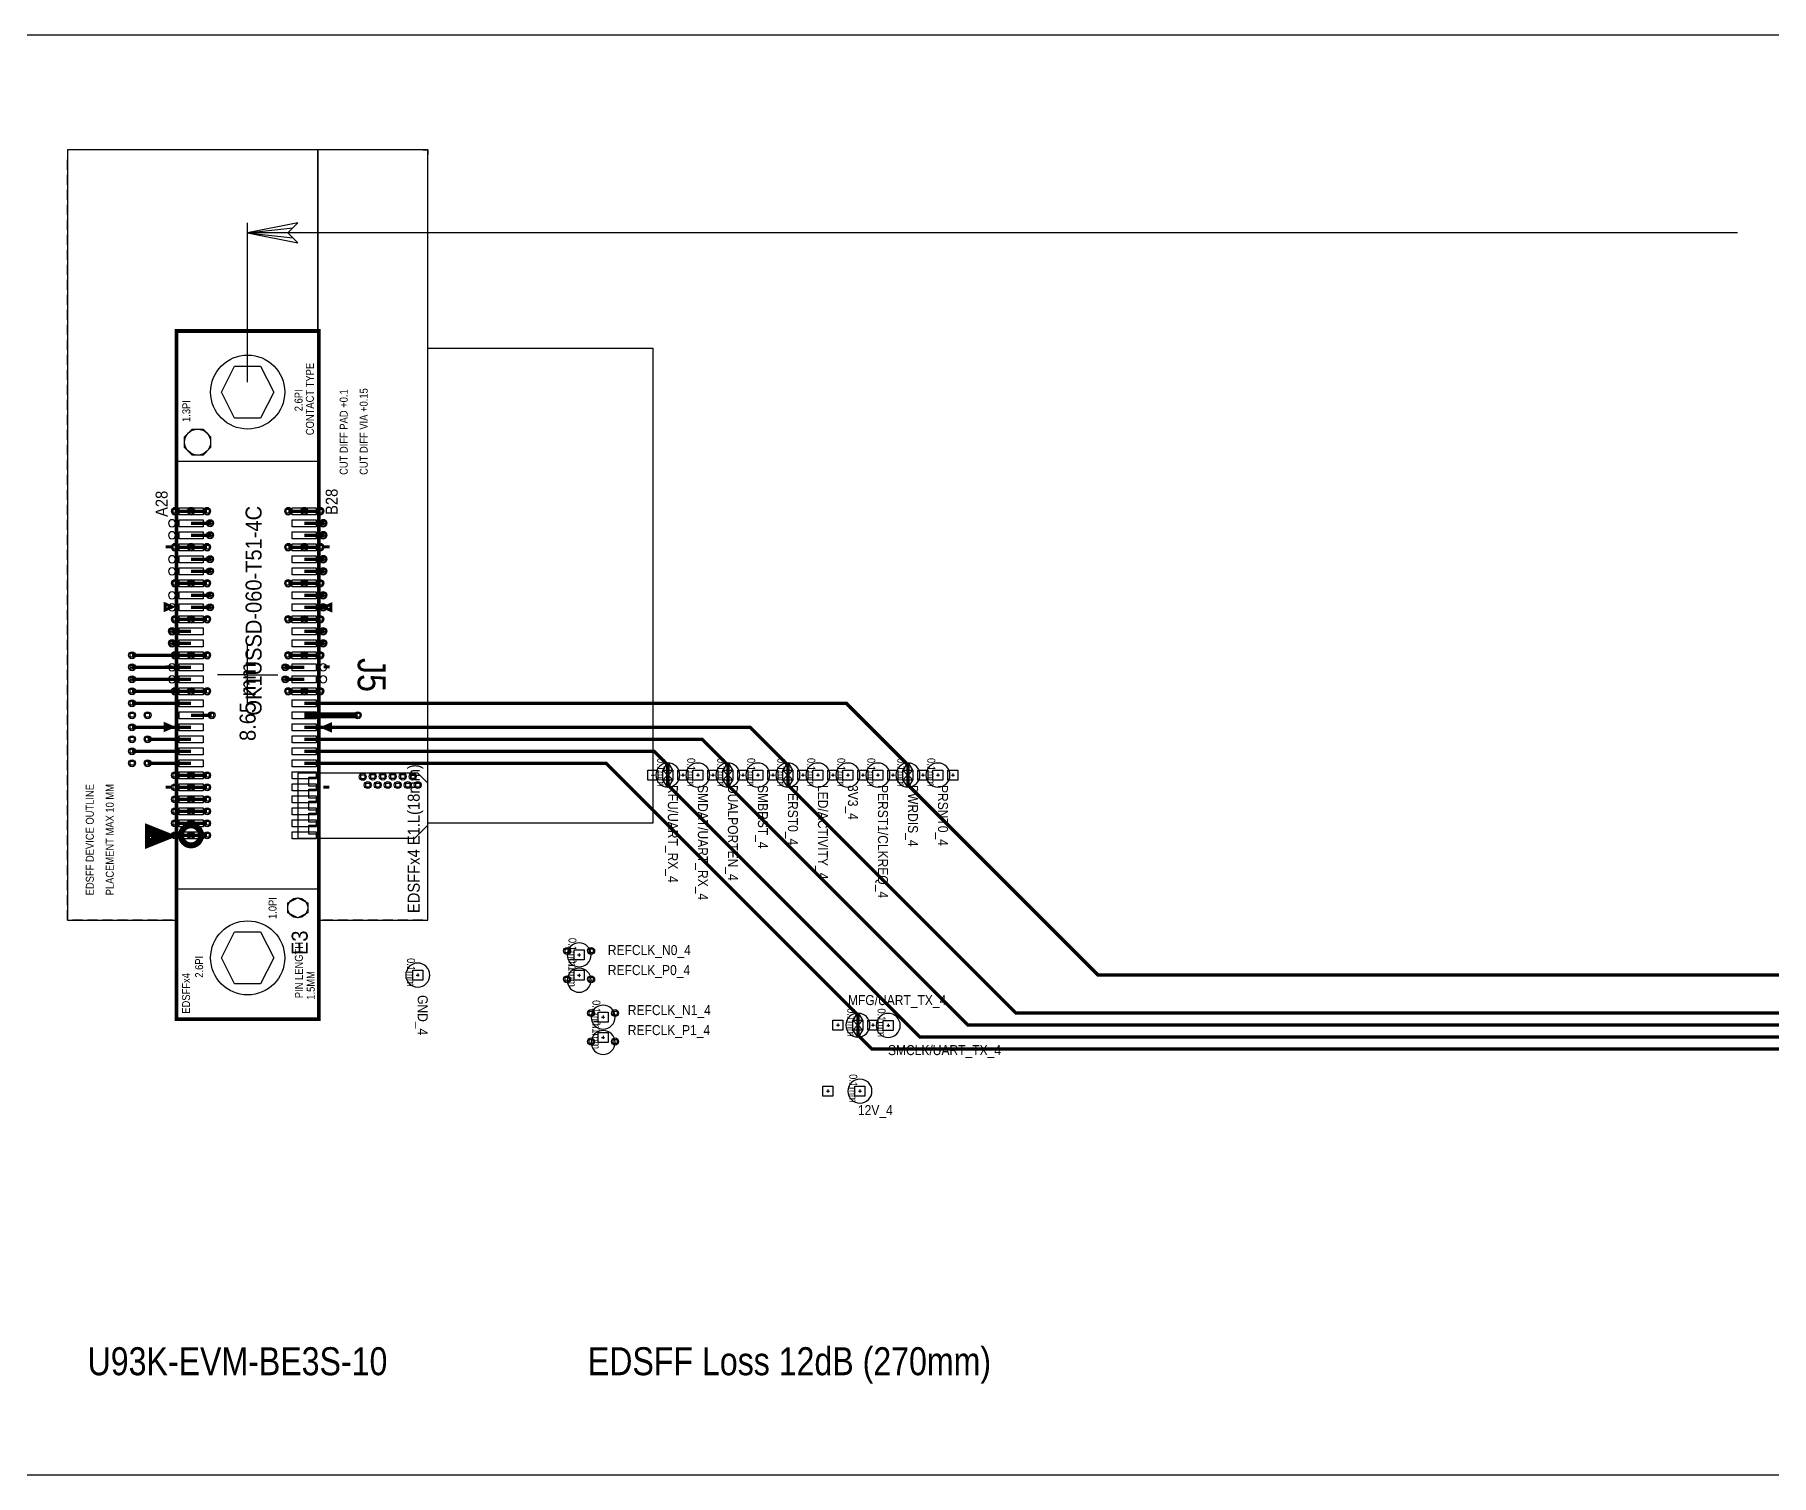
# Model space of a CAD drawing. Extents: x -65 to 700, y -155 to 755.
# Drawn here: x 12.4 to 99.1, y 150 to 222 of the extents above; entities that cross this region are included whole.
import ezdxf
from ezdxf.enums import TextEntityAlignment as Align

# ---------------------------------------------------------------- set-up
doc = ezdxf.new("R2010")
doc.units = 0
for name, color, linetype in [('BOARD_GEOMETRY_DIMENSION', 212, 'CONTINUOUS'), ('BOARD_GEOMETRY_OUTLINE', 254, 'CONTINUOUS'), ('BOARD_GEOMETRY_SILKSCREEN_TOP', 1, 'CONTINUOUS'), ('COMPONENT_VALUE_ASSEMBLY_TOP', 254, 'CONTINUOUS'), ('ETCH_TOP', 72, 'CONTINUOUS'), ('MANUFACTURING_NCBACKDRILL-16-4', 85, 'CONTINUOUS'), ('MANUFACTURING_NCBACKDRILL-16-6', 85, 'CONTINUOUS'), ('MANUFACTURING_NCLEGEND-1-16', 85, 'CONTINUOUS'), ('PACKAGE_GEOMETRY_ASSEMBLY_TOP', 142, 'CONTINUOUS'), ('PACKAGE_GEOMETRY_DISPLAY_TOP', 6, 'CONTINUOUS'), ('PACKAGE_GEOMETRY_PLACE_BOUND_TO', 85, 'CONTINUOUS'), ('PACKAGE_GEOMETRY_SILKSCREEN_TOP', 150, 'CONTINUOUS'), ('PIN_TOP', 72, 'CONTINUOUS'), ('REF_DES_SILKSCREEN_TOP', 150, 'CONTINUOUS'), ('VIA_CLASS_TOP', 72, 'CONTINUOUS')]:
    doc.layers.add(name, color=color, linetype=linetype)

# ---------------------------------------------------------------- blocks, each defined once
blk = doc.blocks.new('FIGURE_SQUARE')
blk.add_lwpolyline([(-0.5, -0.5), (-0.5, 0.5), (0.5, 0.5), (0.5, -0.5)], close=True)
blk = doc.blocks.new('FIGURE_CROSS')
for points in [[(-0.5, 0), (0.5, 0)], [(0, 0.5), (0, -0.5)]]:
    blk.add_lwpolyline(points)
blk = doc.blocks.new('FIGURE_HEX')
blk.add_lwpolyline([(-0.5, 0), (-0.25, 0.5), (0.25, 0.5), (0.5, 0), (0.25, -0.5), (-0.25, -0.5)], close=True)
blk = doc.blocks.new('FIGURE_OCT')
blk.add_lwpolyline([(-0.5, -0.2071), (-0.5, 0.2071), (-0.2071, 0.5), (0.2071, 0.5), (0.5, 0.2071), (0.5, -0.2071), (0.2071, -0.5), (-0.2071, -0.5)], close=True)

msp = doc.modelspace()

# ---------------------------------------------------------------- linework, layer by layer
at = {"layer": 'BOARD_GEOMETRY_DIMENSION'}
for points in [[(23, 212.1), (25.25, 211.85), (25, 212.1), (23, 212.1), (25.25, 212.35), (25.5, 212.6)], [(25.5, 212.6), (23, 212.1), (25.5, 211.6), (25, 212.1), (25.5, 212.6)], [(23, 204.64), (23, 212.6)], [(97.45, 212.1), (23, 212.1)]]:
    msp.add_lwpolyline(points, dxfattribs=at)
at = {"layer": 'BOARD_GEOMETRY_OUTLINE'}
msp.add_lwpolyline([(0, 222), (272.5, 222), (272.5, 185.455, 0.410035), (273, 184.955), (279.75, 184.955), (280, 184.705), (280, 166.725), (279.75, 166.475), (273, 166.475, 0.006409), (272.9875, 166.4752, 0.414214), (272.4998, 165.9875, 0.006409), (272.5, 165.975), (272.5, 150), (0, 150)], format="xyb", close=True, dxfattribs=at)
at = {"layer": 'ETCH_TOP'}
for points, const_width in [([(20.17, 198.185), (19.37, 198.185)], 0.169), ([(20.97, 198.185), (20.17, 198.185)], 0.169), ([(25.03, 198.185), (25.83, 198.185)], 0.169), ([(25.83, 198.185), (26.63, 198.185)], 0.169), ([(20.17, 197.585), (21.12, 197.585)], 0.171), ([(20.17, 196.985), (21.12, 196.985)], 0.171), ([(25.83, 197.585), (26.78, 197.585)], 0.171), ([(25.83, 196.985), (26.78, 196.985)], 0.171), ([(19.37, 196.385), (20.17, 196.385)], 0.169), ([(20.17, 196.385), (20.97, 196.385)], 0.169), ([(25.83, 196.385), (25.03, 196.385)], 0.169), ([(26.63, 196.385), (25.83, 196.385)], 0.169), ([(20.17, 195.785), (21.12, 195.785)], 0.171), ([(25.83, 195.785), (26.78, 195.785)], 0.171), ([(20.17, 194.585), (19.37, 194.585)], 0.169), ([(20.17, 195.185), (21.12, 195.185)], 0.171), ([(20.97, 194.585), (20.17, 194.585)], 0.169), ([(25.03, 194.585), (25.83, 194.585)], 0.169), ([(25.83, 195.185), (26.78, 195.185)], 0.171), ([(25.83, 194.585), (26.63, 194.585)], 0.169), ([(20.17, 193.985), (21.12, 193.985)], 0.171), ([(25.83, 193.985), (26.78, 193.985)], 0.171), ([(20.17, 192.785), (19.37, 192.785)], 0.169), ([(20.17, 193.385), (21.12, 193.385)], 0.171), ([(20.97, 192.785), (20.17, 192.785)], 0.169), ([(25.03, 192.785), (25.83, 192.785)], 0.169), ([(25.83, 193.385), (26.78, 193.385)], 0.171), ([(25.83, 192.785), (26.63, 192.785)], 0.169), ([(20.17, 192.185), (19.22, 192.185)], 0.171), ([(25.83, 192.185), (26.78, 192.185)], 0.171), ([(17.22, 190.985), (19.37, 190.985)], 0.169), ([(20.17, 191.585), (19.22, 191.585)], 0.171), ([(19.37, 190.985), (20.17, 190.985)], 0.169), ([(20.97, 190.985), (20.17, 190.985)], 0.169), ([(25.03, 190.985), (25.83, 190.985)], 0.169), ([(25.83, 191.585), (26.78, 191.585)], 0.171), ([(25.83, 190.985), (26.63, 190.985)], 0.169), ([(20.17, 190.385), (17.22, 190.385)], 0.171), ([(25.83, 190.385), (24.88, 190.385)], 0.171), ([(20.17, 189.785), (17.22, 189.785)], 0.171), ([(19.37, 189.185), (17.22, 189.185)], 0.169), ([(20.17, 189.185), (19.37, 189.185)], 0.169), ([(20.17, 189.185), (20.97, 189.185)], 0.169), ([(25.83, 189.785), (24.88, 189.785)], 0.171), ([(25.03, 189.185), (25.83, 189.185)], 0.169), ([(25.83, 189.185), (26.63, 189.185)], 0.169), ([(20.17, 188.585), (17.22, 188.585)], 0.169), ([(25.83, 188.585), (52.9151, 188.585), (56.0001, 185.5), (56.0001, 185)], 0.169), ([(20.17, 187.385), (17.22, 187.385)], 0.169), ([(20.17, 187.985), (21.2, 187.985)], 0.169), ([(25.83, 187.985), (28.5, 187.985)], 0.3), ([(25.83, 187.385), (48.1151, 187.385), (50.0001, 185.5), (50.0001, 185)], 0.169), ([(20.17, 186.785), (18, 186.785)], 0.169), ([(25.83, 186.785), (45.715, 186.785), (47, 185.5), (47, 185)], 0.169), ([(20.17, 186.185), (17.22, 186.185)], 0.169), ([(25.83, 186.185), (43.3151, 186.185), (44.0001, 185.5), (44.0001, 185)], 0.169), ([(20.17, 185.585), (18, 185.585)], 0.169), ([(20.17, 184.985), (19.37, 184.985)], 0.169), ([(20.97, 184.985), (20.17, 184.985)], 0.169), ([(25.83, 185.585), (40.9149, 185.585), (53.4997, 173.0002), (53.4997, 172.5004)], 0.169), ([(277.43, 171.9), (56.6001, 171.9), (44.0001, 184.5), (44.0001, 185)], 0.169), ([(277.43, 172.5), (59, 172.5), (47, 184.5), (47, 185)], 0.169), ([(277.43, 173.1), (61.4001, 173.1), (50.0001, 184.5), (50.0001, 185)], 0.169), ([(56.0001, 185), (56.0001, 184.5), (65.5001, 175), (275.5, 175), (276.2, 174.3), (277.43, 174.3)], 0.169), ([(20.17, 184.385), (19.37, 184.385)], 0.169), ([(20.97, 184.385), (20.17, 184.385)], 0.169), ([(20.17, 183.785), (19.37, 183.785)], 0.169), ([(20.17, 183.185), (19.37, 183.185)], 0.169), ([(20.97, 183.785), (20.17, 183.785)], 0.169), ([(20.97, 183.185), (20.17, 183.185)], 0.169), ([(20.17, 182.585), (19.37, 182.585)], 0.169), ([(20.97, 182.585), (20.17, 182.585)], 0.169), ([(20.17, 181.985), (19.37, 181.985)], 0.169), ([(20.97, 181.985), (20.17, 181.985)], 0.169), ([(277.43, 171.3), (54.2001, 171.3), (53.4997, 172.0004), (53.4997, 172.5004)], 0.169)]:
    msp.add_lwpolyline(points, dxfattribs=dict(at, const_width=const_width))
for points in [[(31.5, 185.1), (25.5, 185.1), (25.5, 181.85), (31.35, 181.85), (32, 182.5), (32, 184.6)], [(26.05, 184.45), (26.05, 184.9), (26.5, 184.9), (26.5, 184.45)], [(26.05, 183.85), (26.05, 184.3), (26.5, 184.3), (26.5, 183.85)], [(26.05, 183.25), (26.05, 183.7), (26.5, 183.7), (26.5, 183.25)], [(26.05, 182.65), (26.05, 183.1), (26.5, 183.1), (26.5, 182.65)], [(26.05, 182.05), (26.05, 182.5), (26.5, 182.5), (26.5, 182.05)]]:
    msp.add_lwpolyline(points, close=True, dxfattribs=at)
for points in [[(43.9406, 185.5576), (43.7501, 185.25), (44.0001, 184.9789), (44.2501, 185.25), (44.0596, 185.5576, 0.411765)], [(44.0596, 184.4424), (44.2501, 184.75), (44.0001, 185.0211), (43.7501, 184.75), (43.9406, 184.4424, 0.411765)], [(46.9405, 185.5576), (46.75, 185.25), (47, 184.9789), (47.25, 185.25), (47.0595, 185.5576, 0.411765)], [(47.0595, 184.4424), (47.25, 184.75), (47, 185.0211), (46.75, 184.75), (46.9405, 184.4424, 0.411765)], [(49.9406, 185.5576), (49.7501, 185.25), (50.0001, 184.9789), (50.2501, 185.25), (50.0596, 185.5576, 0.411765)], [(50.0596, 184.4424), (50.2501, 184.75), (50.0001, 185.0211), (49.7501, 184.75), (49.9406, 184.4424, 0.411765)], [(55.9406, 185.5576), (55.7501, 185.25), (56.0001, 184.9789), (56.2501, 185.25), (56.0596, 185.5576, 0.411765)], [(56.0596, 184.4424), (56.2501, 184.75), (56.0001, 185.0211), (55.7501, 184.75), (55.9406, 184.4424, 0.411765)], [(53.4402, 173.058), (53.2497, 172.7504), (53.4997, 172.4793), (53.7497, 172.7504), (53.5592, 173.058, 0.411765)], [(53.5592, 171.9428), (53.7497, 172.2504), (53.4997, 172.5215), (53.2497, 172.2504), (53.4402, 171.9428, 0.411765)]]:
    msp.add_lwpolyline(points, format="xyb", close=True, dxfattribs=at)
at = {"layer": 'PACKAGE_GEOMETRY_ASSEMBLY_TOP'}
for points in [[(14.25, 216.25), (14, 216.25), (14, 216)], [(15, 216.25), (14.5, 216.25)], [(15.75, 216.25), (15.25, 216.25)], [(16.5, 216.25), (16, 216.25)], [(17.25, 216.25), (16.75, 216.25)], [(18, 216.25), (17.5, 216.25)], [(18.75, 216.25), (18.25, 216.25)], [(19.5, 216.25), (19, 216.25)], [(20.25, 216.25), (19.75, 216.25)], [(21, 216.25), (20.5, 216.25)], [(21.75, 216.25), (21.25, 216.25)], [(22.5, 216.25), (22, 216.25)], [(23.25, 216.25), (22.75, 216.25)], [(24, 216.25), (23.5, 216.25)], [(24.75, 216.25), (24.25, 216.25)], [(25.5, 216.25), (25, 216.25)], [(26.25, 216.25), (25.75, 216.25)], [(27, 216.25), (26.5, 216.25)], [(27.75, 216.25), (27.25, 216.25)], [(28.5, 216.25), (28, 216.25)], [(29.25, 216.25), (28.75, 216.25)], [(30, 216.25), (29.5, 216.25)], [(30.75, 216.25), (30.25, 216.25)], [(31.5, 216.25), (31, 216.25)], [(31.75, 216.25), (32, 216.25), (32, 216)], [(14, 215.25), (14, 215.75)], [(32, 215.25), (32, 215.75)], [(14, 214.5), (14, 215)], [(32, 214.5), (32, 215)], [(14, 213.75), (14, 214.25)], [(14, 213), (14, 213.5)], [(32, 213.75), (32, 214.25)], [(32, 213), (32, 213.5)], [(14, 212.25), (14, 212.75)], [(32, 212.25), (32, 212.75)], [(14, 211.5), (14, 212)], [(32, 211.5), (32, 212)], [(14, 210.75), (14, 211.25)], [(32, 210.75), (32, 211.25)], [(14, 210), (14, 210.5)], [(32, 210), (32, 210.5)], [(14, 209.25), (14, 209.75)], [(32, 209.25), (32, 209.75)], [(14, 208.5), (14, 209)], [(32, 208.5), (32, 209)], [(14, 207.75), (14, 208.25)], [(14, 207), (14, 207.5)], [(32, 207.75), (32, 208.25)], [(32, 207), (32, 207.5)], [(14, 206.25), (14, 206.75)], [(19.5, 172.86), (26.5, 172.86), (26.5, 207.14), (19.5, 207.14), (19.5, 172.86)], [(32, 206.25), (32, 206.75)], [(14, 205.5), (14, 206)], [(32, 206.335), (43.25, 206.335), (43.25, 182.585), (32, 182.585)], [(32, 205.5), (32, 206)], [(14, 204.75), (14, 205.25)], [(32, 204.75), (32, 205.25)], [(14, 204), (14, 204.5)], [(32, 204), (32, 204.5)], [(14, 203.25), (14, 203.75)], [(32, 203.25), (32, 203.75)], [(14, 202.5), (14, 203)], [(14, 201.75), (14, 202.25)], [(32, 202.5), (32, 203)], [(32, 201.75), (32, 202.25)], [(14, 201), (14, 201.5)], [(32, 201), (32, 201.5)], [(14, 200.25), (14, 200.75)], [(19.5, 200.69), (26.5, 200.69)], [(32, 200.25), (32, 200.75)], [(14, 199.5), (14, 200)], [(32, 199.5), (32, 200)], [(14, 198.75), (14, 199.25)], [(32, 198.75), (32, 199.25)], [(14, 198), (14, 198.5)], [(32, 198), (32, 198.5)], [(14, 197.25), (14, 197.75)], [(32, 197.25), (32, 197.75)], [(14, 196.5), (14, 197)], [(14, 195.75), (14, 196.25)], [(32, 196.5), (32, 197)], [(32, 195.75), (32, 196.25)], [(14, 195), (14, 195.5)], [(32, 195), (32, 195.5)], [(14, 194.25), (14, 194.75)], [(32, 194.25), (32, 194.75)], [(14, 193.5), (14, 194)], [(32, 193.5), (32, 194)], [(14, 192.75), (14, 193.25)], [(32, 192.75), (32, 193.25)], [(14, 192), (14, 192.5)], [(32, 192), (32, 192.5)], [(14, 191.25), (14, 191.75)], [(14, 190.5), (14, 191)], [(23, 188.5), (23, 191.5)], [(32, 191.25), (32, 191.75)], [(32, 190.5), (32, 191)], [(14, 189.75), (14, 190.25)], [(32, 189.75), (32, 190.25)], [(14, 189), (14, 189.5)], [(23, 190), (21.5, 190)], [(23, 190), (24.5, 190)], [(32, 189), (32, 189.5)], [(14, 188.25), (14, 188.75)], [(32, 188.25), (32, 188.75)], [(14, 187.5), (14, 188)], [(32, 187.5), (32, 188)], [(14, 186.75), (14, 187.25)], [(32, 186.75), (32, 187.25)], [(14, 186), (14, 186.5)], [(14, 185.25), (14, 185.75)], [(32, 186), (32, 186.5)], [(32, 185.25), (32, 185.75)], [(14, 184.5), (14, 185)], [(32, 184.5), (32, 185)], [(14, 183.75), (14, 184.25)], [(32, 183.75), (32, 184.25)], [(14, 183), (14, 183.5)], [(32, 183), (32, 183.5)], [(14, 182.25), (14, 182.75)], [(32, 182.25), (32, 182.75)], [(14, 181.5), (14, 182)], [(32, 181.5), (32, 182)], [(14, 180.75), (14, 181.25)], [(32, 180.75), (32, 181.25)], [(14, 180), (14, 180.5)], [(14, 179.25), (14, 179.75)], [(32, 180), (32, 180.5)], [(32, 179.25), (32, 179.75)], [(14, 178.5), (14, 179)], [(19.5, 179.31), (26.5, 179.31)], [(32, 178.5), (32, 179)], [(14, 177.75), (14, 178.25)], [(32, 177.75), (32, 178.25)], [(14.75, 177.75), (14.25, 177.75)], [(15.5, 177.75), (15, 177.75)], [(16.25, 177.75), (15.75, 177.75)], [(17, 177.75), (16.5, 177.75)], [(17.75, 177.75), (17.25, 177.75)], [(18.5, 177.75), (18, 177.75)], [(19.25, 177.75), (18.75, 177.75)], [(27.25, 177.75), (26.75, 177.75)], [(28, 177.75), (27.5, 177.75)], [(28.75, 177.75), (28.25, 177.75)], [(29.5, 177.75), (29, 177.75)], [(30.25, 177.75), (29.75, 177.75)], [(31, 177.75), (30.5, 177.75)], [(31.75, 177.75), (31.25, 177.75)]]:
    msp.add_lwpolyline(points, dxfattribs=at)
for points in [[(19.545, 198.185, 1), (19.195, 198.185, 1)], [(20.345, 198.185, 1), (19.995, 198.185, 1)], [(21.145, 198.185, 1), (20.795, 198.185, 1)], [(25.205, 198.185, 1), (24.855, 198.185, 1)], [(26.005, 198.185, 1), (25.655, 198.185, 1)], [(26.805, 198.185, 1), (26.455, 198.185, 1)], [(19.395, 197.585, 1), (19.045, 197.585, 1)], [(19.395, 196.985, 1), (19.045, 196.985, 1)], [(26.955, 197.585, 1), (26.605, 197.585, 1)], [(26.955, 196.985, 1), (26.605, 196.985, 1)], [(19.545, 196.385, 1), (19.195, 196.385, 1)], [(20.345, 196.385, 1), (19.995, 196.385, 1)], [(21.145, 196.385, 1), (20.795, 196.385, 1)], [(25.205, 196.385, 1), (24.855, 196.385, 1)], [(26.005, 196.385, 1), (25.655, 196.385, 1)], [(26.805, 196.385, 1), (26.455, 196.385, 1)], [(19.395, 195.785, 1), (19.045, 195.785, 1)], [(19.395, 195.185, 1), (19.045, 195.185, 1)], [(26.955, 195.785, 1), (26.605, 195.785, 1)], [(26.955, 195.185, 1), (26.605, 195.185, 1)], [(19.545, 194.585, 1), (19.195, 194.585, 1)], [(20.345, 194.585, 1), (19.995, 194.585, 1)], [(21.145, 194.585, 1), (20.795, 194.585, 1)], [(25.205, 194.585, 1), (24.855, 194.585, 1)], [(26.005, 194.585, 1), (25.655, 194.585, 1)], [(26.805, 194.585, 1), (26.455, 194.585, 1)], [(19.395, 193.985, 1), (19.045, 193.985, 1)], [(19.395, 193.385, 1), (19.045, 193.385, 1)], [(26.955, 193.985, 1), (26.605, 193.985, 1)], [(26.955, 193.385, 1), (26.605, 193.385, 1)], [(19.545, 192.785, 1), (19.195, 192.785, 1)], [(20.345, 192.785, 1), (19.995, 192.785, 1)], [(21.145, 192.785, 1), (20.795, 192.785, 1)], [(25.205, 192.785, 1), (24.855, 192.785, 1)], [(26.005, 192.785, 1), (25.655, 192.785, 1)], [(26.805, 192.785, 1), (26.455, 192.785, 1)], [(19.395, 192.185, 1), (19.045, 192.185, 1)], [(26.955, 192.185, 1), (26.605, 192.185, 1)], [(19.395, 191.585, 1), (19.045, 191.585, 1)], [(19.545, 190.985, 1), (19.195, 190.985, 1)], [(20.345, 190.985, 1), (19.995, 190.985, 1)], [(21.145, 190.985, 1), (20.795, 190.985, 1)], [(25.205, 190.985, 1), (24.855, 190.985, 1)], [(26.005, 190.985, 1), (25.655, 190.985, 1)], [(26.805, 190.985, 1), (26.455, 190.985, 1)], [(26.955, 191.585, 1), (26.605, 191.585, 1)], [(19.395, 190.385, 1), (19.045, 190.385, 1)], [(26.955, 190.385, 1), (26.605, 190.385, 1)], [(19.395, 189.785, 1), (19.045, 189.785, 1)], [(19.545, 189.185, 1), (19.195, 189.185, 1)], [(20.345, 189.185, 1), (19.995, 189.185, 1)], [(21.145, 189.185, 1), (20.795, 189.185, 1)], [(25.205, 189.185, 1), (24.855, 189.185, 1)], [(26.005, 189.185, 1), (25.655, 189.185, 1)], [(26.805, 189.185, 1), (26.455, 189.185, 1)], [(26.955, 189.785, 1), (26.605, 189.785, 1)]]:
    msp.add_lwpolyline(points, format="xyb", close=True, dxfattribs=at)
at = {"layer": 'PACKAGE_GEOMETRY_ASSEMBLY_TOP', "const_width": 0.3}
msp.add_lwpolyline([(20.67, 181.985, 1), (19.67, 181.985, 1), (20.67, 181.985)], format="xyb", dxfattribs=at)
at = {"layer": 'PACKAGE_GEOMETRY_PLACE_BOUND_TO'}
for points in [[(14, 177.75), (19.5, 177.75), (19.5, 207.14), (26.5, 207.14), (26.5, 216.25), (14, 216.25)], [(32, 216.25), (26.5, 216.25), (26.5, 177.75), (32, 177.75)], [(19.5, 172.86), (26.5, 172.86), (26.5, 207.14), (19.5, 207.14)], [(43.25, 182.585), (32, 182.585), (32, 206.335), (43.25, 206.335)]]:
    msp.add_lwpolyline(points, close=True, dxfattribs=at)
for points in [[(44.6001, 185, 1), (43.4001, 185, 1)], [(46.1, 185, 1), (44.9, 185, 1)], [(47.6, 185, 1), (46.4, 185, 1)], [(49.1, 185, 1), (47.9, 185, 1)], [(50.6001, 185, 1), (49.4001, 185, 1)], [(52.1, 185, 1), (50.9, 185, 1)], [(53.6, 185, 1), (52.4, 185, 1)], [(55.1, 185, 1), (53.9, 185, 1)], [(56.6001, 185, 1), (55.4001, 185, 1)], [(58.1, 185, 1), (56.9, 185, 1)], [(40.1662, 176.009, 1), (38.9662, 176.009, 1)], [(32.1, 175, 1), (30.9, 175, 1)], [(40.1662, 174.741, 1), (38.9662, 174.741, 1)], [(41.3639, 172.9, 1), (40.1639, 172.9, 1)], [(54.0997, 172.5004, 1), (52.8997, 172.5004, 1)], [(55.6146, 172.4854, 1), (54.4146, 172.4854, 1)], [(41.3639, 171.632, 1), (40.1639, 171.632, 1)], [(54.2, 169.2, 1), (53, 169.2, 1)]]:
    msp.add_lwpolyline(points, format="xyb", close=True, dxfattribs=at)
at = {"layer": 'PACKAGE_GEOMETRY_SILKSCREEN_TOP'}
for points, const_width in [([(19.42, 196.89), (19.42, 207.22), (26.58, 207.22), (26.58, 172.78), (19.42, 172.78), (19.42, 196.89)], 0.15), ([(19.2, 196.4), (18.9, 196.4)], 0.15), ([(27.1, 196.4), (26.8, 196.4)], 0.15), ([(19.225, 193.4), (18.875, 193.55), (18.875, 193.25), (19.225, 193.4)], 0.15), ([(26.805, 193.38), (27.155, 193.23), (27.155, 193.53), (26.805, 193.38)], 0.15), ([(19.2, 190.4), (18.9, 190.4)], 0.15), ([(27.1, 190.4), (26.8, 190.4)], 0.15), ([(19.225, 187.4), (18.875, 187.55), (18.875, 187.25), (19.225, 187.4)], 0.15), ([(26.785, 187.38), (27.135, 187.23), (27.135, 187.53), (26.785, 187.38)], 0.15), ([(19.2, 184.4), (18.9, 184.4)], 0.15), ([(27.08, 184.4), (26.78, 184.4)], 0.15), ([(19.218, 181.9442), (17.968, 182.4442), (17.968, 181.4442), (19.218, 181.9442), (18.018, 182.2942), (18.018, 181.6442), (18.918, 181.9442), (18.118, 182.1442), (18.118, 181.7942), (18.668, 181.9442), (18.168, 181.9442)], 0.2)]:
    msp.add_lwpolyline(points, dxfattribs=dict(at, const_width=const_width))
at = {"layer": 'PIN_TOP'}
for points in [[(20.77, 198.01), (19.57, 198.01), (19.57, 198.36), (20.77, 198.36)], [(26.43, 198.01), (25.23, 198.01), (25.23, 198.36), (26.43, 198.36)], [(20.77, 197.41), (19.57, 197.41), (19.57, 197.76), (20.77, 197.76)], [(20.77, 196.81), (19.57, 196.81), (19.57, 197.16), (20.77, 197.16)], [(26.43, 197.41), (25.23, 197.41), (25.23, 197.76), (26.43, 197.76)], [(26.43, 196.81), (25.23, 196.81), (25.23, 197.16), (26.43, 197.16)], [(20.77, 196.21), (19.57, 196.21), (19.57, 196.56), (20.77, 196.56)], [(26.43, 196.21), (25.23, 196.21), (25.23, 196.56), (26.43, 196.56)], [(20.77, 195.61), (19.57, 195.61), (19.57, 195.96), (20.77, 195.96)], [(20.77, 195.01), (19.57, 195.01), (19.57, 195.36), (20.77, 195.36)], [(26.43, 195.61), (25.23, 195.61), (25.23, 195.96), (26.43, 195.96)], [(26.43, 195.01), (25.23, 195.01), (25.23, 195.36), (26.43, 195.36)], [(20.77, 194.41), (19.57, 194.41), (19.57, 194.76), (20.77, 194.76)], [(26.43, 194.41), (25.23, 194.41), (25.23, 194.76), (26.43, 194.76)], [(20.77, 193.81), (19.57, 193.81), (19.57, 194.16), (20.77, 194.16)], [(20.77, 193.21), (19.57, 193.21), (19.57, 193.56), (20.77, 193.56)], [(26.43, 193.81), (25.23, 193.81), (25.23, 194.16), (26.43, 194.16)], [(26.43, 193.21), (25.23, 193.21), (25.23, 193.56), (26.43, 193.56)], [(20.77, 192.61), (19.57, 192.61), (19.57, 192.96), (20.77, 192.96)], [(26.43, 192.61), (25.23, 192.61), (25.23, 192.96), (26.43, 192.96)], [(20.77, 192.01), (19.57, 192.01), (19.57, 192.36), (20.77, 192.36)], [(26.43, 192.01), (25.23, 192.01), (25.23, 192.36), (26.43, 192.36)], [(20.77, 191.41), (19.57, 191.41), (19.57, 191.76), (20.77, 191.76)], [(20.77, 190.81), (19.57, 190.81), (19.57, 191.16), (20.77, 191.16)], [(26.43, 191.41), (25.23, 191.41), (25.23, 191.76), (26.43, 191.76)], [(26.43, 190.81), (25.23, 190.81), (25.23, 191.16), (26.43, 191.16)], [(20.77, 190.21), (19.57, 190.21), (19.57, 190.56), (20.77, 190.56)], [(26.43, 190.21), (25.23, 190.21), (25.23, 190.56), (26.43, 190.56)], [(20.77, 189.61), (19.57, 189.61), (19.57, 189.96), (20.77, 189.96)], [(20.77, 189.01), (19.57, 189.01), (19.57, 189.36), (20.77, 189.36)], [(26.43, 189.61), (25.23, 189.61), (25.23, 189.96), (26.43, 189.96)], [(26.43, 189.01), (25.23, 189.01), (25.23, 189.36), (26.43, 189.36)], [(20.77, 188.41), (19.57, 188.41), (19.57, 188.76), (20.77, 188.76)], [(26.43, 188.41), (25.23, 188.41), (25.23, 188.76), (26.43, 188.76)], [(20.77, 187.81), (19.57, 187.81), (19.57, 188.16), (20.77, 188.16)], [(20.77, 187.21), (19.57, 187.21), (19.57, 187.56), (20.77, 187.56)], [(26.43, 187.81), (25.23, 187.81), (25.23, 188.16), (26.43, 188.16)], [(26.43, 187.21), (25.23, 187.21), (25.23, 187.56), (26.43, 187.56)], [(20.77, 186.61), (19.57, 186.61), (19.57, 186.96), (20.77, 186.96)], [(26.43, 186.61), (25.23, 186.61), (25.23, 186.96), (26.43, 186.96)], [(20.77, 186.01), (19.57, 186.01), (19.57, 186.36), (20.77, 186.36)], [(20.77, 185.41), (19.57, 185.41), (19.57, 185.76), (20.77, 185.76)], [(26.43, 186.01), (25.23, 186.01), (25.23, 186.36), (26.43, 186.36)], [(26.43, 185.41), (25.23, 185.41), (25.23, 185.76), (26.43, 185.76)], [(20.77, 184.81), (19.57, 184.81), (19.57, 185.16), (20.77, 185.16)], [(26.43, 184.81), (25.23, 184.81), (25.23, 185.16), (26.43, 185.16)], [(43.7501, 185.25), (44.2501, 185.25), (44.2501, 184.75), (43.7501, 184.75)], [(45.25, 185.25), (45.75, 185.25), (45.75, 184.75), (45.25, 184.75)], [(46.75, 185.25), (47.25, 185.25), (47.25, 184.75), (46.75, 184.75)], [(48.25, 185.25), (48.75, 185.25), (48.75, 184.75), (48.25, 184.75)], [(49.7501, 185.25), (50.2501, 185.25), (50.2501, 184.75), (49.7501, 184.75)], [(51.25, 185.25), (51.75, 185.25), (51.75, 184.75), (51.25, 184.75)], [(52.75, 185.25), (53.25, 185.25), (53.25, 184.75), (52.75, 184.75)], [(54.25, 185.25), (54.75, 185.25), (54.75, 184.75), (54.25, 184.75)], [(55.7501, 185.25), (56.2501, 185.25), (56.2501, 184.75), (55.7501, 184.75)], [(57.25, 185.25), (57.75, 185.25), (57.75, 184.75), (57.25, 184.75)], [(20.77, 184.21), (19.57, 184.21), (19.57, 184.56), (20.77, 184.56)], [(26.43, 184.21), (25.23, 184.21), (25.23, 184.56), (26.43, 184.56)], [(20.77, 183.61), (19.57, 183.61), (19.57, 183.96), (20.77, 183.96)], [(20.77, 183.01), (19.57, 183.01), (19.57, 183.36), (20.77, 183.36)], [(26.43, 183.61), (25.23, 183.61), (25.23, 183.96), (26.43, 183.96)], [(26.43, 183.01), (25.23, 183.01), (25.23, 183.36), (26.43, 183.36)], [(20.77, 182.41), (19.57, 182.41), (19.57, 182.76), (20.77, 182.76)], [(26.43, 182.41), (25.23, 182.41), (25.23, 182.76), (26.43, 182.76)], [(20.77, 181.81), (19.57, 181.81), (19.57, 182.16), (20.77, 182.16)], [(26.43, 181.81), (25.23, 181.81), (25.23, 182.16), (26.43, 182.16)], [(39.3162, 176.259), (39.8162, 176.259), (39.8162, 175.759), (39.3162, 175.759)], [(31.25, 175.25), (31.75, 175.25), (31.75, 174.75), (31.25, 174.75)], [(39.3162, 175.241), (39.8162, 175.241), (39.8162, 174.741), (39.3162, 174.741)], [(40.5139, 173.15), (41.0139, 173.15), (41.0139, 172.65), (40.5139, 172.65)], [(53.2497, 172.7504), (53.7497, 172.7504), (53.7497, 172.2504), (53.2497, 172.2504)], [(54.7646, 172.7354), (55.2646, 172.7354), (55.2646, 172.2354), (54.7646, 172.2354)], [(40.5139, 172.132), (41.0139, 172.132), (41.0139, 171.632), (40.5139, 171.632)], [(53.35, 169.45), (53.85, 169.45), (53.85, 168.95), (53.35, 168.95)]]:
    msp.add_lwpolyline(points, close=True, dxfattribs=at)
for centre, radius in [((23, 204.14), 1.85), ((20.5, 201.64), 0.65), ((25.5, 178.36), 0.5), ((23, 175.86), 1.85)]:
    msp.add_circle(centre, radius, dxfattribs=at)
at = {"layer": 'VIA_CLASS_TOP'}
for points in [[(43, 184.75), (43, 185.25), (43.5, 185.25), (43.5, 184.75)], [(44.5001, 184.75), (44.5001, 185.25), (45.0001, 185.25), (45.0001, 184.75)], [(46, 184.75), (46, 185.25), (46.5, 185.25), (46.5, 184.75)], [(47.5, 184.75), (47.5, 185.25), (48, 185.25), (48, 184.75)], [(49, 184.75), (49, 185.25), (49.5, 185.25), (49.5, 184.75)], [(50.5001, 184.75), (50.5001, 185.25), (51.0001, 185.25), (51.0001, 184.75)], [(52, 184.75), (52, 185.25), (52.5, 185.25), (52.5, 184.75)], [(53.5, 184.75), (53.5, 185.25), (54, 185.25), (54, 184.75)], [(55, 184.75), (55, 185.25), (55.5, 185.25), (55.5, 184.75)], [(56.5001, 184.75), (56.5001, 185.25), (57.0001, 185.25), (57.0001, 184.75)], [(58, 184.75), (58, 185.25), (58.5, 185.25), (58.5, 184.75)], [(52.25, 172.25), (52.25, 172.75), (52.75, 172.75), (52.75, 172.25)], [(54, 172.25), (54, 172.75), (54.5, 172.75), (54.5, 172.25)], [(51.75, 168.95), (51.75, 169.45), (52.25, 169.45), (52.25, 168.95)]]:
    msp.add_lwpolyline(points, close=True, dxfattribs=at)
for centre in [(19.37, 198.185), (20.17, 198.185), (20.97, 198.185), (25.03, 198.185), (25.83, 198.185), (26.63, 198.185), (21.12, 197.585), (21.12, 196.985), (26.78, 197.585), (26.78, 196.985), (19.37, 196.385), (20.17, 196.385), (20.97, 196.385), (25.03, 196.385), (25.83, 196.385), (26.63, 196.385), (21.12, 195.785), (21.12, 195.185), (26.78, 195.785), (26.78, 195.185), (19.37, 194.585), (20.17, 194.585), (20.97, 194.585), (25.03, 194.585), (25.83, 194.585), (26.63, 194.585), (21.12, 193.985), (21.12, 193.385), (26.78, 193.985), (26.78, 193.385), (19.37, 192.785), (20.17, 192.785), (20.97, 192.785), (25.03, 192.785), (25.83, 192.785), (26.63, 192.785), (19.22, 192.185), (26.78, 192.185), (17.22, 190.985), (19.22, 191.585), (19.37, 190.985), (20.17, 190.985), (20.97, 190.985), (25.03, 190.985), (25.83, 190.985), (26.63, 190.985), (26.78, 191.585), (17.22, 190.385), (24.88, 190.385), (17.22, 189.785), (17.22, 189.185), (19.37, 189.185), (20.17, 189.185), (20.97, 189.185), (24.88, 189.785), (25.03, 189.185), (25.83, 189.185), (26.63, 189.185), (17.22, 188.585), (17.22, 187.985), (17.22, 187.385), (18, 187.985), (21.2, 187.985), (28.5, 187.985), (17.22, 186.785), (18, 186.785), (17.22, 186.185), (17.22, 185.585), (18, 185.585), (19.37, 184.985), (20.17, 184.985), (20.97, 184.985), (28.75, 184.91), (29.25, 184.925), (29.75, 184.925), (30.25, 184.925), (30.75, 184.925), (31.25, 184.925), (19.37, 184.385), (20.17, 184.385), (20.97, 184.385), (29, 184.5), (29.5, 184.5), (30, 184.5), (30.5, 184.5), (31, 184.5), (31.5, 184.5), (19.37, 183.785), (19.37, 183.185), (20.17, 183.785), (20.17, 183.185), (20.97, 183.785), (20.97, 183.185), (19.37, 182.585), (20.17, 182.585), (20.97, 182.585), (19.37, 181.985), (20.17, 181.985), (20.97, 181.985), (38.9662, 176.209), (40.1662, 176.209), (38.9662, 174.791), (40.1662, 174.791), (40.1639, 173.1), (41.3639, 173.1), (40.1639, 171.682), (41.3639, 171.682)]:
    msp.add_circle(centre, 0.175, dxfattribs=at)

# ---------------------------------------------------------------- block references
at = {"layer": 'MANUFACTURING_NCBACKDRILL-16-4'}
for p, xscale, yscale in [((26.78, 197.585), 0.2, 0.2), ((26.78, 196.985), 0.2, 0.2), ((26.78, 195.785), 0.2, 0.2), ((26.78, 195.185), 0.2, 0.2), ((26.78, 193.985), 0.2, 0.2), ((26.78, 193.385), 0.2, 0.2), ((26.78, 192.185), 0.2, 0.2), ((26.78, 191.585), 0.2, 0.2), ((24.88, 190.385), 0.2, 0.2), ((24.88, 189.785), 0.2, 0.2), ((39.5662, 176.009), 0.15, 0.15), ((39.5662, 174.991), 0.15, 0.15)]:
    msp.add_blockref('FIGURE_CROSS', p, dxfattribs=dict(at, xscale=xscale, yscale=yscale))
at = {"layer": 'MANUFACTURING_NCBACKDRILL-16-6'}
for p, xscale, yscale in [((21.12, 197.585), 0.2, 0.2), ((21.12, 196.985), 0.2, 0.2), ((21.12, 195.785), 0.2, 0.2), ((21.12, 195.185), 0.2, 0.2), ((21.12, 193.985), 0.2, 0.2), ((21.12, 193.385), 0.2, 0.2), ((19.22, 192.185), 0.2, 0.2), ((19.22, 191.585), 0.2, 0.2), ((17.22, 190.385), 0.2, 0.2), ((17.22, 189.785), 0.2, 0.2), ((40.7639, 172.9), 0.15, 0.15), ((40.7639, 171.882), 0.15, 0.15)]:
    msp.add_blockref('FIGURE_CROSS', p, dxfattribs=dict(at, xscale=xscale, yscale=yscale))
at = {"layer": 'MANUFACTURING_NCLEGEND-1-16'}
for name, p, xscale, yscale in [('FIGURE_HEX', (23, 204.14), 2.6, 2.6), ('FIGURE_OCT', (20.5, 201.64), 1.3, 1.3), ('FIGURE_SQUARE', (19.37, 198.185), 0.2, 0.2), ('FIGURE_SQUARE', (20.17, 198.185), 0.2, 0.2), ('FIGURE_SQUARE', (20.97, 198.185), 0.2, 0.2), ('FIGURE_SQUARE', (25.03, 198.185), 0.2, 0.2), ('FIGURE_SQUARE', (25.83, 198.185), 0.2, 0.2), ('FIGURE_SQUARE', (26.63, 198.185), 0.2, 0.2), ('FIGURE_SQUARE', (21.12, 197.585), 0.2, 0.2), ('FIGURE_SQUARE', (21.12, 196.985), 0.2, 0.2), ('FIGURE_SQUARE', (26.78, 197.585), 0.2, 0.2), ('FIGURE_SQUARE', (26.78, 196.985), 0.2, 0.2), ('FIGURE_SQUARE', (19.37, 196.385), 0.2, 0.2), ('FIGURE_SQUARE', (20.17, 196.385), 0.2, 0.2), ('FIGURE_SQUARE', (20.97, 196.385), 0.2, 0.2), ('FIGURE_SQUARE', (25.03, 196.385), 0.2, 0.2), ('FIGURE_SQUARE', (25.83, 196.385), 0.2, 0.2), ('FIGURE_SQUARE', (26.63, 196.385), 0.2, 0.2), ('FIGURE_SQUARE', (21.12, 195.785), 0.2, 0.2), ('FIGURE_SQUARE', (21.12, 195.185), 0.2, 0.2), ('FIGURE_SQUARE', (26.78, 195.785), 0.2, 0.2), ('FIGURE_SQUARE', (26.78, 195.185), 0.2, 0.2), ('FIGURE_SQUARE', (19.37, 194.585), 0.2, 0.2), ('FIGURE_SQUARE', (20.17, 194.585), 0.2, 0.2), ('FIGURE_SQUARE', (20.97, 194.585), 0.2, 0.2), ('FIGURE_SQUARE', (25.03, 194.585), 0.2, 0.2), ('FIGURE_SQUARE', (25.83, 194.585), 0.2, 0.2), ('FIGURE_SQUARE', (26.63, 194.585), 0.2, 0.2), ('FIGURE_SQUARE', (21.12, 193.985), 0.2, 0.2), ('FIGURE_SQUARE', (26.78, 193.985), 0.2, 0.2), ('FIGURE_SQUARE', (19.37, 192.785), 0.2, 0.2), ('FIGURE_SQUARE', (20.17, 192.785), 0.2, 0.2), ('FIGURE_SQUARE', (20.97, 192.785), 0.2, 0.2), ('FIGURE_SQUARE', (21.12, 193.385), 0.2, 0.2), ('FIGURE_SQUARE', (25.03, 192.785), 0.2, 0.2), ('FIGURE_SQUARE', (25.83, 192.785), 0.2, 0.2), ('FIGURE_SQUARE', (26.63, 192.785), 0.2, 0.2), ('FIGURE_SQUARE', (26.78, 193.385), 0.2, 0.2), ('FIGURE_SQUARE', (19.22, 192.185), 0.2, 0.2), ('FIGURE_SQUARE', (26.78, 192.185), 0.2, 0.2), ('FIGURE_SQUARE', (17.22, 190.985), 0.2, 0.2), ('FIGURE_SQUARE', (19.22, 191.585), 0.2, 0.2), ('FIGURE_SQUARE', (19.37, 190.985), 0.2, 0.2), ('FIGURE_SQUARE', (20.17, 190.985), 0.2, 0.2), ('FIGURE_SQUARE', (20.97, 190.985), 0.2, 0.2), ('FIGURE_SQUARE', (25.03, 190.985), 0.2, 0.2), ('FIGURE_SQUARE', (25.83, 190.985), 0.2, 0.2), ('FIGURE_SQUARE', (26.63, 190.985), 0.2, 0.2), ('FIGURE_SQUARE', (26.78, 191.585), 0.2, 0.2), ('FIGURE_SQUARE', (17.22, 190.385), 0.2, 0.2), ('FIGURE_SQUARE', (24.88, 190.385), 0.2, 0.2), ('FIGURE_SQUARE', (17.22, 189.785), 0.2, 0.2), ('FIGURE_SQUARE', (17.22, 189.185), 0.2, 0.2), ('FIGURE_SQUARE', (19.37, 189.185), 0.2, 0.2), ('FIGURE_SQUARE', (20.17, 189.185), 0.2, 0.2), ('FIGURE_SQUARE', (20.97, 189.185), 0.2, 0.2), ('FIGURE_SQUARE', (24.88, 189.785), 0.2, 0.2), ('FIGURE_SQUARE', (25.03, 189.185), 0.2, 0.2), ('FIGURE_SQUARE', (25.83, 189.185), 0.2, 0.2), ('FIGURE_SQUARE', (26.63, 189.185), 0.2, 0.2), ('FIGURE_SQUARE', (17.22, 188.585), 0.2, 0.2), ('FIGURE_SQUARE', (17.22, 187.985), 0.2, 0.2), ('FIGURE_SQUARE', (17.22, 187.385), 0.2, 0.2), ('FIGURE_SQUARE', (18, 187.985), 0.2, 0.2), ('FIGURE_SQUARE', (21.2, 187.985), 0.2, 0.2), ('FIGURE_SQUARE', (28.5, 187.985), 0.2, 0.2), ('FIGURE_SQUARE', (17.22, 186.785), 0.2, 0.2), ('FIGURE_SQUARE', (18, 186.785), 0.2, 0.2), ('FIGURE_SQUARE', (17.22, 186.185), 0.2, 0.2), ('FIGURE_SQUARE', (17.22, 185.585), 0.2, 0.2), ('FIGURE_SQUARE', (18, 185.585), 0.2, 0.2), ('FIGURE_SQUARE', (19.37, 184.985), 0.2, 0.2), ('FIGURE_SQUARE', (20.17, 184.985), 0.2, 0.2), ('FIGURE_SQUARE', (20.97, 184.985), 0.2, 0.2), ('FIGURE_SQUARE', (28.75, 184.91), 0.2, 0.2), ('FIGURE_SQUARE', (29.25, 184.925), 0.2, 0.2), ('FIGURE_SQUARE', (29.75, 184.925), 0.2, 0.2), ('FIGURE_SQUARE', (30.25, 184.925), 0.2, 0.2), ('FIGURE_SQUARE', (30.75, 184.925), 0.2, 0.2), ('FIGURE_SQUARE', (31.25, 184.925), 0.2, 0.2), ('FIGURE_CROSS', (43.25, 185), 0.15, 0.15), ('FIGURE_CROSS', (44.0001, 185), 0.15, 0.15), ('FIGURE_CROSS', (44.7501, 185), 0.15, 0.15), ('FIGURE_CROSS', (45.5, 185), 0.15, 0.15), ('FIGURE_CROSS', (46.25, 185), 0.15, 0.15), ('FIGURE_CROSS', (47, 185), 0.15, 0.15), ('FIGURE_CROSS', (47.75, 185), 0.15, 0.15), ('FIGURE_CROSS', (48.5, 185), 0.15, 0.15), ('FIGURE_CROSS', (49.25, 185), 0.15, 0.15), ('FIGURE_CROSS', (50.0001, 185), 0.15, 0.15), ('FIGURE_CROSS', (50.7501, 185), 0.15, 0.15), ('FIGURE_CROSS', (51.5, 185), 0.15, 0.15), ('FIGURE_CROSS', (52.25, 185), 0.15, 0.15), ('FIGURE_CROSS', (53, 185), 0.15, 0.15), ('FIGURE_CROSS', (53.75, 185), 0.15, 0.15), ('FIGURE_CROSS', (54.5, 185), 0.15, 0.15), ('FIGURE_CROSS', (55.25, 185), 0.15, 0.15), ('FIGURE_CROSS', (56.0001, 185), 0.15, 0.15), ('FIGURE_CROSS', (56.7501, 185), 0.15, 0.15), ('FIGURE_CROSS', (57.5, 185), 0.15, 0.15), ('FIGURE_CROSS', (58.25, 185), 0.15, 0.15), ('FIGURE_SQUARE', (19.37, 184.385), 0.2, 0.2), ('FIGURE_SQUARE', (20.17, 184.385), 0.2, 0.2), ('FIGURE_SQUARE', (20.97, 184.385), 0.2, 0.2), ('FIGURE_SQUARE', (29, 184.5), 0.2, 0.2), ('FIGURE_SQUARE', (29.5, 184.5), 0.2, 0.2), ('FIGURE_SQUARE', (30, 184.5), 0.2, 0.2), ('FIGURE_SQUARE', (30.5, 184.5), 0.2, 0.2), ('FIGURE_SQUARE', (31, 184.5), 0.2, 0.2), ('FIGURE_SQUARE', (31.5, 184.5), 0.2, 0.2), ('FIGURE_SQUARE', (19.37, 183.785), 0.2, 0.2), ('FIGURE_SQUARE', (19.37, 183.185), 0.2, 0.2), ('FIGURE_SQUARE', (20.17, 183.785), 0.2, 0.2), ('FIGURE_SQUARE', (20.17, 183.185), 0.2, 0.2), ('FIGURE_SQUARE', (20.97, 183.785), 0.2, 0.2), ('FIGURE_SQUARE', (20.97, 183.185), 0.2, 0.2), ('FIGURE_SQUARE', (19.37, 182.585), 0.2, 0.2), ('FIGURE_SQUARE', (20.17, 182.585), 0.2, 0.2), ('FIGURE_SQUARE', (20.97, 182.585), 0.2, 0.2), ('FIGURE_SQUARE', (19.37, 181.985), 0.2, 0.2), ('FIGURE_SQUARE', (20.17, 181.985), 0.2, 0.2), ('FIGURE_SQUARE', (20.97, 181.985), 0.2, 0.2), ('FIGURE_HEX', (23, 175.86), 2.6, 2.6), ('FIGURE_SQUARE', (38.9662, 176.209), 0.2, 0.2), ('FIGURE_SQUARE', (40.1662, 176.209), 0.2, 0.2), ('FIGURE_CROSS', (39.5662, 176.009), 0.15, 0.15), ('FIGURE_CROSS', (31.5, 175), 0.15, 0.15), ('FIGURE_SQUARE', (38.9662, 174.791), 0.2, 0.2), ('FIGURE_CROSS', (39.5662, 174.991), 0.15, 0.15), ('FIGURE_SQUARE', (40.1662, 174.791), 0.2, 0.2), ('FIGURE_SQUARE', (40.1639, 173.1), 0.2, 0.2), ('FIGURE_CROSS', (40.7639, 172.9), 0.15, 0.15), ('FIGURE_SQUARE', (41.3639, 173.1), 0.2, 0.2), ('FIGURE_CROSS', (40.7639, 171.882), 0.15, 0.15), ('FIGURE_CROSS', (52.5, 172.5), 0.15, 0.15), ('FIGURE_CROSS', (53.4997, 172.5004), 0.15, 0.15), ('FIGURE_CROSS', (54.25, 172.5), 0.15, 0.15), ('FIGURE_CROSS', (55.0146, 172.4854), 0.15, 0.15), ('FIGURE_SQUARE', (40.1639, 171.682), 0.2, 0.2), ('FIGURE_SQUARE', (41.3639, 171.682), 0.2, 0.2), ('FIGURE_CROSS', (52, 169.2), 0.15, 0.15), ('FIGURE_CROSS', (53.6, 169.2), 0.15, 0.15)]:
    msp.add_blockref(name, p, dxfattribs=dict(at, xscale=xscale, yscale=yscale))
at = {"layer": 'MANUFACTURING_NCLEGEND-1-16', "rotation": 90}
msp.add_blockref('FIGURE_HEX', (25.5, 178.36), dxfattribs=at)

# ---------------------------------------------------------------- texts
at = {"layer": 'BOARD_GEOMETRY_SILKSCREEN_TOP', "width": 0.857143}
for s, p in [('U93K-EVM-BE3S-10', (15, 155)), ('EDSFF Loss 12dB (270mm)', (40, 155))]:
    msp.add_text(s, height=1.4, dxfattribs=at).set_placement(p)
at = {"layer": 'COMPONENT_VALUE_ASSEMBLY_TOP', "width": 0.9375}
msp.add_text('OK1USSD-060-T51-4C', height=0.8, rotation=90, dxfattribs=at).set_placement((23.697, 187.971))
at = {"layer": 'PACKAGE_GEOMETRY_ASSEMBLY_TOP'}
for s, height, width, p in [('CONTACT TYPE', 0.4, 0.875, (26.31, 201.985)), ('2.6PI', 0.4, 0.875, (25.7434, 203.18)), ('CUT DIFF PAD +0.1', 0.4, 0.875, (28, 200)), ('CUT DIFF VIA +0.15', 0.4, 0.875, (29, 200)), ('1.3PI', 0.4, 0.875, (20.1333, 202.645)), ('EDSFFx4 E1.L(18mm)', 0.6, 0.916667, (31.6, 178.1)), ('EDSFF DEVICE OUTLINE', 0.4, 0.875, (15.31, 178.985)), ('PLACEMENT MAX 10 MM', 0.4, 0.875, (16.31, 178.985)), ('1.0PI', 0.4, 0.875, (24.4434, 177.805)), ('E3', 0.8, 0.9375, (26, 176)), ('PIN LENGTH', 0.4, 0.875, (25.76, 173.845)), ('2.6PI', 0.4, 0.875, (20.7734, 174.87)), ('EDSFFx4', 0.4, 0.875, (20.12, 173.07)), ('1.5MM', 0.4, 0.875, (26.3533, 173.77))]:
    msp.add_text(s, height=height, rotation=90, dxfattribs=dict(at, width=width)).set_placement(p)
at = {"layer": 'PACKAGE_GEOMETRY_DISPLAY_TOP', "width": 0.916667}
for s, p in [('A28', (19, 197.9)), ('B28', (27.5, 198))]:
    msp.add_text(s, height=0.6, rotation=90, dxfattribs=at).set_placement(p)
at = {"layer": 'PACKAGE_GEOMETRY_PLACE_BOUND_TO'}
for s, height, rotation, width, p in [('8.65 mm', 0.8, 90, 0.9375, (23.4, 186.7)), ('0.1mm', 0.4, 270, 0.875, (43.4667, 185.85)), ('0.1mm', 0.4, 270, 0.875, (44.9666, 185.85)), ('0.1mm', 0.4, 270, 0.875, (46.4666, 185.85)), ('0.1mm', 0.4, 270, 0.875, (47.9666, 185.85)), ('0.1mm', 0.4, 270, 0.875, (49.4667, 185.85)), ('0.1mm', 0.4, 270, 0.875, (50.9666, 185.85)), ('0.1mm', 0.4, 270, 0.875, (52.4666, 185.85)), ('0.1mm', 0.4, 270, 0.875, (53.9666, 185.85)), ('0.1mm', 0.4, 270, 0.875, (55.4667, 185.85)), ('0.1mm', 0.4, 270, 0.875, (56.9666, 185.85)), ('0.1mm', 0.4, 270, 0.875, (39.0328, 176.859)), ('0.1mm', 0.4, 270, 0.875, (30.9666, 175.85)), ('0.1mm', 0.4, 270, 0.875, (39.0328, 175.841)), ('0.1mm', 0.4, 270, 0.875, (40.2305, 173.75)), ('0.1mm', 0.4, 270, 0.875, (40.2305, 172.732)), ('0.1mm', 0.4, 270, 0.875, (52.9663, 173.3504)), ('0.1mm', 0.4, 270, 0.875, (54.4812, 173.3354)), ('0.1mm', 0.4, 270, 0.875, (53.0666, 170.05))]:
    msp.add_text(s, height=height, rotation=rotation, dxfattribs=dict(at, width=width)).set_placement(p)
at = {"layer": 'REF_DES_SILKSCREEN_TOP', "width": 0.857143}
msp.add_text('J5', height=1.4, rotation=270, dxfattribs=at).set_placement((28.5, 190), align=Align.CENTER)
at = {"layer": 'REF_DES_SILKSCREEN_TOP', "width": 0.9}
for s, p in [('RFU/UART_RX_4', (44, 184.5)), ('SMDAT/UART_RX_4', (45.5, 184.5)), ('DUALPORTEN_4', (47, 184.5)), ('SMBRST_4', (48.5, 184.5)), ('PERST0_4', (50, 184.5)), ('LED/ACTIVITY_4', (51.5, 184.5)), ('3V3_4', (53, 184.5)), ('PERST1/CLKREQ_4', (54.5, 184.5)), ('PWRDIS_4', (56, 184.5)), ('PRSNT0_4', (57.5, 184.5)), ('GND_4', (31.5, 174))]:
    msp.add_text(s, height=0.5, rotation=270, dxfattribs=at).set_placement(p)
for s, p in [('REFCLK_N0_4', (41, 176)), ('REFCLK_P0_4', (41, 175)), ('MFG/UART_TX_4', (53, 173.5)), ('REFCLK_N1_4', (42, 173)), ('REFCLK_P1_4', (42, 172)), ('SMCLK/UART_TX_4', (55, 171)), ('12V_4', (53.5, 168))]:
    msp.add_text(s, height=0.5, dxfattribs=at).set_placement(p)

doc.saveas('drawing.dxf')
